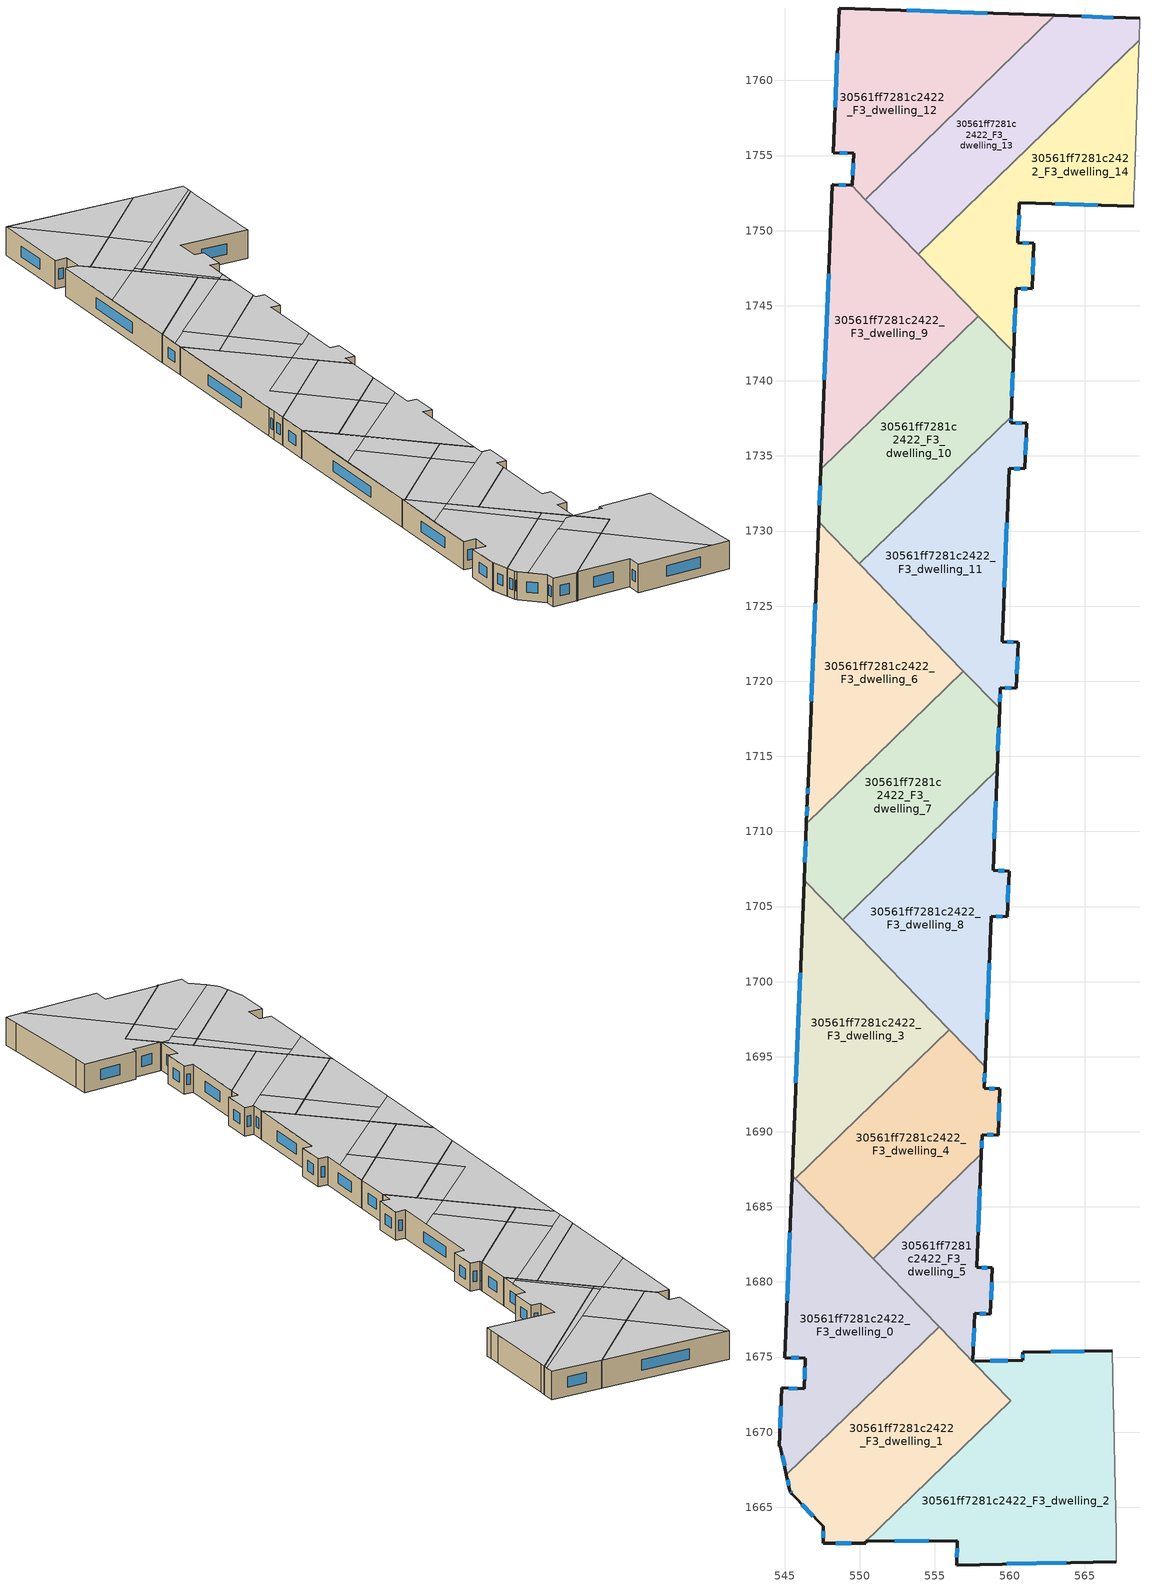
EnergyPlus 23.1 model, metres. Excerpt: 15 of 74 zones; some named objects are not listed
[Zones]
30561ff7281c2422_F3_dwelling_0
 floor to 30561ff7281c2422_F2_dwelling_0 (EU_floor_Construction): 545.51,1687.08 555.29,1677.01 545.13,1667.16 544.71,1669.04 544.65,1669.05 544.8,1672.96 546.31,1672.88 546.38,1674.93 545.03,1674.96 z9
 wall outside (EU_wall_Construction): 545.51,1687.08 545.03,1674.96 546.38,1674.93 546.31,1672.88 544.8,1672.96 544.65,1669.05 544.71,1669.04 545.13,1667.16 z9:12
 wall to 30561ff7281c2422_F3_dwelling_1 (EU_wall_Construction): 545.13,1667.16 555.29,1677.01 z9:12
 wall to 30561ff7281c2422_F3_dwelling_4 (EU_wall_Construction): 550.9,1681.54 545.72,1686.88 z9:12
 wall to 30561ff7281c2422_F3_dwelling_3 (EU_wall_Construction): 545.72,1686.88 545.51,1687.08 z9:12
 wall to 30561ff7281c2422_F3_dwelling_5 (EU_wall_Construction): 555.28,1677.01 550.9,1681.54 z9:12
 window (EU_Window_Construction): 546.36,1674.29 546.34,1673.53 / 545.45,1674.95 545.96,1674.94 / 545.36,1683.28 545.18,1678.76 / 544.84,1668.45 545,1667.75 / 544.75,1671.73 544.7,1670.27 / 545.84,1672.91 545.27,1672.93 z9.94:11.06
 ceiling to 30561ff7281c2422_F4_dwelling_11 (EU_floor_Construction): 554.16,1675.92 547.66,1682.96 545.26,1680.74 545.03,1674.96 546.38,1674.93 546.31,1672.88 544.8,1672.96 544.65,1669.05 544.71,1669.04 545.13,1667.16 z12
 ceiling to 30561ff7281c2422_F4_dwelling_10 (EU_floor_Construction): 555.29,1677.01 548.64,1683.86 547.66,1682.96 554.16,1675.92 z12
 ceiling to 30561ff7281c2422_F4_dwelling_9 (EU_floor_Construction): 548.64,1683.86 545.52,1687.08 545.26,1680.74 z12
30561ff7281c2422_F3_dwelling_1
 floor to 30561ff7281c2422_F2_dwelling_1 (EU_floor_Construction): 555.29,1677.01 560.06,1672.1 550.29,1662.62 547.57,1662.62 547.57,1663.74 545.48,1665.89 545.36,1666.11 545.13,1667.16 z9
 wall outside (EU_wall_Construction): 545.13,1667.16 545.36,1666.11 545.48,1665.89 547.57,1663.74 547.57,1662.62 550.29,1662.62 z9:12
 wall to 30561ff7281c2422_F3_dwelling_2 (EU_wall_Construction): 550.29,1662.62 560.06,1672.1 557.68,1674.55 z9:12
 wall to 30561ff7281c2422_F3_dwelling_5 (EU_wall_Construction): 557.68,1674.55 555.29,1677.01 z9:12
 window (EU_Window_Construction): 547.57,1663.39 547.57,1662.97 / 546.14,1665.22 546.92,1664.41 / 545.4,1666.04 545.44,1665.96 / 545.2,1666.83 545.29,1666.44 / 548.42,1662.62 549.44,1662.62 z9.94:11.06
 ceiling to 30561ff7281c2422_F4_dwelling_13 (EU_floor_Construction): 557.49,1669.6 554.55,1672.78 546.24,1665.11 547.57,1663.74 547.57,1662.62 550.29,1662.62 z12
 ceiling to 30561ff7281c2422_F4_dwelling_11 (EU_floor_Construction): 555.9,1674.03 554.16,1675.92 545.13,1667.16 545.36,1666.11 545.48,1665.89 546.24,1665.11 z12
 ceiling to 30561ff7281c2422_F4_dwelling_10 (EU_floor_Construction): 557.51,1674.72 555.29,1677.01 554.16,1675.92 555.9,1674.03 556.63,1674.7 z12
 ceiling to 30561ff7281c2422_F4_dwelling_12 (EU_floor_Construction): 560.06,1672.1 557.51,1674.72 556.63,1674.7 554.55,1672.78 557.49,1669.6 z12
30561ff7281c2422_F3_dwelling_10
 floor to 30561ff7281c2422_F2_dwelling_10 (EU_floor_Construction): 557.91,1744.31 560.25,1741.89 560.08,1737.62 549.98,1727.81 547.27,1730.61 547.41,1734.13 z9
 wall outside (EU_wall_Construction): 547.41,1734.13 547.27,1730.61 / 560.08,1737.62 560.25,1741.89 z9:12
 wall to 30561ff7281c2422_F3_dwelling_9 (EU_wall_Construction): 557.91,1744.31 547.41,1734.13 z9:12
 wall to 30561ff7281c2422_F3_dwelling_11 (EU_wall_Construction): 549.98,1727.81 560.08,1737.62 z9:12
 wall to 30561ff7281c2422_F3_dwelling_6 (EU_wall_Construction): 547.27,1730.61 549.98,1727.81 z9:12
 wall to 30561ff7281c2422_F3_dwelling_14 (EU_wall_Construction): 560.25,1741.89 557.91,1744.31 z9:12
 window (EU_Window_Construction): 547.36,1733.02 547.31,1731.71 / 560.14,1738.96 560.2,1740.55 z9.94:11.06
 ceiling to 30561ff7281c2422_F4_dwelling_4 (EU_floor_Construction): 560.08,1737.62 560.25,1741.89 559.37,1742.81 549.5,1733.69 552.59,1730.35 z12
 ceiling to 30561ff7281c2422_F4_dwelling_3 (EU_floor_Construction): 559.37,1742.81 557.91,1744.31 547.41,1734.13 547.31,1731.67 z12
 ceiling adiabatic (EU_roof_Construction): 552.59,1730.35 549.5,1733.69 547.31,1731.67 547.27,1730.61 549.98,1727.81 z12
30561ff7281c2422_F3_dwelling_11
 floor to 30561ff7281c2422_F2_dwelling_11 (EU_floor_Construction): 561.13,1737.17 561,1734.13 559.95,1734.17 559.49,1722.63 560.55,1722.59 560.43,1719.54 559.38,1719.58 559.32,1718.19 549.98,1727.81 560.08,1737.62 560.07,1737.22 z9
 wall outside (EU_wall_Construction): 559.32,1718.19 559.38,1719.58 560.43,1719.54 560.55,1722.59 559.49,1722.63 559.95,1734.17 561,1734.13 561.13,1737.17 560.07,1737.22 560.08,1737.62 z9:12
 wall to 30561ff7281c2422_F3_dwelling_7 (EU_wall_Construction): 556.91,1720.67 559.32,1718.19 z9:12
 wall to 30561ff7281c2422_F3_dwelling_6 (EU_wall_Construction): 549.98,1727.81 556.91,1720.67 z9:12
 window (EU_Window_Construction): 560.28,1734.16 560.67,1734.15 / 559.64,1726.25 559.81,1730.56 / 560.22,1722.6 559.82,1722.62 / 560.47,1720.49 560.51,1721.63 / 559.7,1719.56 560.1,1719.55 / 559.34,1718.62 559.36,1719.14 / 560.07,1737.34 560.08,1737.49 / 560.8,1737.19 560.4,1737.2 / 561.04,1735.09 561.09,1736.22 z9.94:11.06
 ceiling to 30561ff7281c2422_F4_dwelling_4 (EU_floor_Construction): 559.65,1726.71 559.95,1734.17 561,1734.13 561.13,1737.17 560.07,1737.22 560.08,1737.62 552.59,1730.35 557.65,1724.86 z12
 ceiling to 30561ff7281c2422_F4_dwelling_6 (EU_floor_Construction): 559.32,1718.19 559.38,1719.58 560.43,1719.54 560.55,1722.59 559.49,1722.63 559.65,1726.71 555.11,1722.52 z12
 ceiling adiabatic (EU_roof_Construction): 557.65,1724.86 552.59,1730.35 549.98,1727.81 555.11,1722.52 z12
30561ff7281c2422_F3_dwelling_12
 floor to 30561ff7281c2422_F2_dwelling_12 (EU_floor_Construction): 563,1764.33 550.38,1752.08 549.46,1753.02 549.51,1753.02 549.6,1755.14 548.25,1755.19 548.64,1764.83 z9
 wall outside (EU_wall_Construction): 563,1764.33 548.64,1764.83 548.25,1755.19 549.6,1755.14 549.51,1753.02 549.46,1753.02 z9:12
 wall to 30561ff7281c2422_F3_dwelling_13 (EU_wall_Construction): 550.38,1752.08 563,1764.33 z9:12
 wall to 30561ff7281c2422_F3_dwelling_9 (EU_wall_Construction): 549.46,1753.02 550.38,1752.08 z9:12
 window (EU_Window_Construction): 558.5,1764.49 553.15,1764.67 / 549.57,1754.48 549.54,1753.68 / 548.67,1755.18 549.18,1755.16 / 548.52,1761.81 548.37,1758.21 z9.94:11.06
 ceiling to 30561ff7281c2422_F4_dwelling_1 (EU_floor_Construction): 555.75,1757.3 548.8,1764.82 548.64,1764.83 548.25,1755.19 549.6,1755.14 549.51,1753.02 549.46,1753.02 550.38,1752.08 z12
 ceiling to 30561ff7281c2422_F4_dwelling_0 (EU_floor_Construction): 563,1764.33 548.8,1764.82 555.75,1757.3 z12
30561ff7281c2422_F3_dwelling_13
 floor to 30561ff7281c2422_F2_dwelling_13 (EU_floor_Construction): 568.65,1764.13 568.61,1762.68 553.92,1748.42 550.38,1752.08 563,1764.33 z9
 wall outside (EU_wall_Construction): 568.65,1764.13 563,1764.33 z9:12
 wall adiabatic (EU_wall_Construction): 568.61,1762.68 568.65,1764.13 z9:12
 wall to 30561ff7281c2422_F3_dwelling_14 (EU_wall_Construction): 553.92,1748.42 568.61,1762.68 z9:12
 wall to 30561ff7281c2422_F3_dwelling_9 (EU_wall_Construction): 550.38,1752.07 553.92,1748.42 z9:12
 window (EU_Window_Construction): 566.88,1764.19 564.77,1764.27 z9.94:11.06
 ceiling to 30561ff7281c2422_F4_dwelling_0 (EU_floor_Construction): 568.62,1763.17 568.65,1764.13 563,1764.33 555.75,1757.3 558.75,1754.05 z12
 ceiling to 30561ff7281c2422_F4_dwelling_1 (EU_floor_Construction): 558.75,1754.05 555.75,1757.3 550.38,1752.08 553.33,1749.03 z12
 ceiling to 30561ff7281c2422_F4_dwelling_2 (EU_floor_Construction): 568.61,1762.68 568.62,1763.17 553.77,1749.44 554.33,1748.83 z12
 ceiling to 30561ff7281c2422_F4_dwelling_3 (EU_floor_Construction): 554.33,1748.83 553.77,1749.44 553.33,1749.03 553.92,1748.42 z12
30561ff7281c2422_F3_dwelling_14
 floor to 30561ff7281c2422_F2_dwelling_14 (EU_floor_Construction): 568.61,1762.68 568.59,1762.05 568.32,1753.72 568.27,1752.26 568.25,1751.62 560.64,1751.87 560.54,1749.2 561.6,1749.16 561.48,1746.12 560.42,1746.16 560.25,1741.89 553.92,1748.42 z9
 wall outside (EU_wall_Construction): 560.25,1741.89 560.42,1746.16 561.48,1746.12 561.6,1749.16 560.54,1749.2 560.64,1751.87 568.25,1751.62 z9:12
 wall adiabatic (EU_wall_Construction): 568.25,1751.62 568.27,1752.26 568.32,1753.72 568.59,1762.05 568.61,1762.68 z9:12
 wall to 30561ff7281c2422_F3_dwelling_9 (EU_wall_Construction): 553.92,1748.42 557.91,1744.31 z9:12
 window (EU_Window_Construction): 563.03,1751.79 565.86,1751.7 / 560.57,1750.04 560.61,1751.04 / 561.27,1749.17 560.87,1749.19 / 561.52,1747.07 561.56,1748.21 / 560.76,1746.15 561.15,1746.13 / 560.31,1743.23 560.37,1744.82 z9.94:11.06
 ceiling to 30561ff7281c2422_F4_dwelling_2 (EU_floor_Construction): 561.48,1746.12 561.6,1749.16 560.54,1749.2 560.64,1751.87 568.25,1751.62 568.27,1752.26 568.32,1753.72 568.59,1762.05 568.61,1762.68 554.33,1748.83 559.65,1743.07 560.32,1743.69 560.42,1746.16 z12
 ceiling to 30561ff7281c2422_F4_dwelling_4 (EU_floor_Construction): 560.25,1741.89 560.32,1743.69 559.37,1742.81 z12
 ceiling to 30561ff7281c2422_F4_dwelling_3 (EU_floor_Construction): 559.65,1743.07 554.33,1748.83 553.92,1748.42 559.37,1742.81 z12
30561ff7281c2422_F3_dwelling_2
 floor to 30561ff7281c2422_F2_dwelling_2 (EU_floor_Construction): 566.83,1675.42 566.86,1673.79 567.07,1663.21 567.1,1661.38 556.46,1661.16 556.5,1662.77 550.41,1662.73 550.41,1662.62 550.29,1662.62 560.06,1672.1 557.68,1674.55 557.68,1674.72 560.86,1674.79 560.85,1675.31 z9
 wall outside (EU_wall_Construction): 550.29,1662.62 550.41,1662.62 550.41,1662.73 556.5,1662.77 556.46,1661.16 567.1,1661.38 / 566.83,1675.42 560.85,1675.31 560.86,1674.79 557.68,1674.72 z9:12
 wall to 30561ff7281c2422_F3_dwelling_5 (EU_wall_Construction): 557.68,1674.72 557.68,1674.55 z9:12
 wall adiabatic (EU_wall_Construction): 567.1,1661.38 567.07,1663.21 566.86,1673.79 566.83,1675.42 z9:12
 window (EU_Window_Construction): 556.49,1662.26 556.47,1661.66 / 552.32,1662.74 554.59,1662.76 / 559.87,1674.77 558.68,1674.74 / 560.86,1675.15 560.86,1674.95 / 564.96,1675.39 562.73,1675.34 / 559.79,1661.23 563.76,1661.31 z9.94:11.06
 ceiling to 30561ff7281c2422_F4_dwelling_12 (EU_floor_Construction): 567.1,1661.38 567.07,1663.21 566.86,1673.79 566.83,1675.42 560.85,1675.31 560.86,1674.79 557.68,1674.72 557.68,1674.55 560.06,1672.1 557.49,1669.6 565.12,1661.34 z12
 ceiling to 30561ff7281c2422_F4_dwelling_13 (EU_floor_Construction): 565.12,1661.34 557.49,1669.6 550.29,1662.62 550.41,1662.62 550.41,1662.73 556.5,1662.77 556.46,1661.16 z12
30561ff7281c2422_F3_dwelling_3
 floor to 30561ff7281c2422_F2_dwelling_3 (EU_floor_Construction): 546.3,1706.75 555.95,1696.81 545.72,1686.88 545.51,1687.08 z9
 wall outside (EU_wall_Construction): 546.3,1706.75 545.51,1687.08 z9:12
 wall to 30561ff7281c2422_F3_dwelling_4 (EU_wall_Construction): 545.72,1686.88 555.95,1696.81 z9:12
 wall to 30561ff7281c2422_F3_dwelling_8 (EU_wall_Construction): 555.95,1696.81 548.87,1704.11 z9:12
 wall to 30561ff7281c2422_F3_dwelling_7 (EU_wall_Construction): 548.87,1704.11 546.3,1706.75 z9:12
 window (EU_Window_Construction): 546.06,1700.59 545.76,1693.25 z9.94:11.06
 ceiling to 30561ff7281c2422_F4_dwelling_9 (EU_floor_Construction): 553.27,1694.2 548.15,1699.74 545.94,1697.7 545.51,1687.08 545.72,1686.88 z12
 ceiling to 30561ff7281c2422_F4_dwelling_7 (EU_floor_Construction): 550.76,1702.16 546.3,1706.75 545.94,1697.7 z12
 ceiling to 30561ff7281c2422_F4_dwelling_8 (EU_floor_Construction): 555.95,1696.81 550.76,1702.16 548.15,1699.74 553.27,1694.2 z12
30561ff7281c2422_F3_dwelling_4
 floor to 30561ff7281c2422_F2_dwelling_4 (EU_floor_Construction): 558.35,1694.34 558.29,1692.89 559.34,1692.85 559.21,1689.78 558.16,1689.82 558.11,1688.54 550.9,1681.54 545.72,1686.88 555.95,1696.81 z9
 wall outside (EU_wall_Construction): 558.11,1688.54 558.16,1689.82 559.21,1689.78 559.34,1692.85 558.29,1692.89 558.35,1694.34 z9:12
 wall to 30561ff7281c2422_F3_dwelling_5 (EU_wall_Construction): 550.9,1681.54 558.11,1688.54 z9:12
 wall to 30561ff7281c2422_F3_dwelling_8 (EU_wall_Construction): 558.35,1694.34 555.95,1696.81 z9:12
 window (EU_Window_Construction): 559.25,1690.74 559.3,1691.89 / 558.49,1689.81 558.88,1689.79 / 558.13,1688.94 558.15,1689.42 / 558.31,1693.34 558.33,1693.89 / 559.01,1692.86 558.62,1692.88 z9.94:11.06
 ceiling to 30561ff7281c2422_F4_dwelling_8 (EU_floor_Construction): 558.41,1692.89 558.29,1692.89 558.35,1694.34 555.95,1696.81 553.27,1694.2 556.29,1690.93 z12
 ceiling to 30561ff7281c2422_F4_dwelling_9 (EU_floor_Construction): 556.29,1690.93 553.27,1694.2 545.72,1686.88 548.64,1683.86 z12
 ceiling to 30561ff7281c2422_F4_dwelling_10 (EU_floor_Construction): 558.11,1688.54 558.16,1689.82 559.21,1689.78 559.34,1692.85 558.41,1692.89 548.64,1683.86 550.9,1681.54 z12
30561ff7281c2422_F3_dwelling_5
 floor to 30561ff7281c2422_F2_dwelling_5 (EU_floor_Construction): 558.11,1688.54 557.8,1680.97 558.84,1680.93 558.71,1677.86 557.66,1677.9 557.54,1674.72 557.68,1674.72 557.68,1674.55 550.9,1681.54 z9
 wall outside (EU_wall_Construction): 557.68,1674.72 557.54,1674.72 557.66,1677.9 558.71,1677.86 558.84,1680.93 557.8,1680.97 558.11,1688.54 z9:12
 window (EU_Window_Construction): 558.51,1680.95 558.12,1680.96 / 558.75,1678.82 558.8,1679.97 / 557.99,1677.89 558.38,1677.87 / 557.57,1675.72 557.62,1676.9 / 557.64,1674.72 557.58,1674.72 / 557.9,1683.35 558.01,1686.17 z9.94:11.06
 ceiling to 30561ff7281c2422_F4_dwelling_10 (EU_floor_Construction): 557.54,1674.72 557.66,1677.9 558.71,1677.86 558.84,1680.93 557.8,1680.97 558.11,1688.54 550.9,1681.54 557.51,1674.72 z12
 ceiling to 30561ff7281c2422_F4_dwelling_12 (EU_floor_Construction): 557.68,1674.55 557.68,1674.72 557.62,1674.72 557.51,1674.72 z12
30561ff7281c2422_F3_dwelling_6
 floor to 30561ff7281c2422_F2_dwelling_6 (EU_floor_Construction): 547.27,1730.61 556.91,1720.67 546.45,1710.52 546.52,1712.17 546.57,1713.22 z9
 wall outside (EU_wall_Construction): 547.27,1730.61 546.57,1713.22 546.52,1712.17 546.45,1710.52 z9:12
 wall to 30561ff7281c2422_F3_dwelling_7 (EU_wall_Construction): 546.45,1710.52 556.91,1720.67 z9:12
 window (EU_Window_Construction): 546.5,1711.65 546.48,1711.04 / 546.55,1712.89 546.54,1712.5 / 547.05,1725.16 546.79,1718.67 z9.94:11.06
 ceiling to 30561ff7281c2422_F4_dwelling_6 (EU_floor_Construction): 556.91,1720.67 555.11,1722.52 548.83,1716.71 550.72,1714.66 z12
 ceiling adiabatic (EU_roof_Construction): 550.72,1714.66 548.83,1716.71 555.11,1722.52 547.27,1730.61 546.57,1713.22 546.52,1712.17 546.45,1710.52 z12
30561ff7281c2422_F3_dwelling_7
 floor to 30561ff7281c2422_F2_dwelling_7 (EU_floor_Construction): 556.91,1720.67 559.32,1718.19 559.16,1714.09 548.87,1704.11 546.3,1706.75 546.45,1710.52 z9
 wall outside (EU_wall_Construction): 546.45,1710.52 546.3,1706.75 / 559.16,1714.09 559.32,1718.19 z9:12
 wall to 30561ff7281c2422_F3_dwelling_8 (EU_wall_Construction): 548.87,1704.11 559.16,1714.09 z9:12
 window (EU_Window_Construction): 546.41,1709.34 546.35,1707.93 / 559.21,1715.38 559.27,1716.9 z9.94:11.06
 ceiling to 30561ff7281c2422_F4_dwelling_7 (EU_floor_Construction): 554.98,1710.04 550.72,1714.66 546.45,1710.52 546.3,1706.75 548.87,1704.11 z12
 ceiling to 30561ff7281c2422_F4_dwelling_6 (EU_floor_Construction): 559.15,1714.09 559.32,1718.19 556.91,1720.67 550.72,1714.66 554.98,1710.04 z12
30561ff7281c2422_F3_dwelling_8
 floor to 30561ff7281c2422_F2_dwelling_8 (EU_floor_Construction): 559.16,1714.09 558.89,1707.4 559.95,1707.36 559.83,1704.32 558.77,1704.36 558.35,1694.34 548.87,1704.11 z9
 wall outside (EU_wall_Construction): 558.35,1694.34 558.77,1704.36 559.83,1704.32 559.95,1707.36 558.89,1707.4 559.16,1714.09 z9:12
 window (EU_Window_Construction): 559.1,1704.35 559.5,1704.33 / 558.48,1697.48 558.64,1701.22 / 558.97,1709.5 559.07,1711.99 / 559.61,1707.37 559.22,1707.39 / 559.87,1705.27 559.91,1706.4 z9.94:11.06
 ceiling to 30561ff7281c2422_F4_dwelling_8 (EU_floor_Construction): 558.35,1694.34 558.77,1704.36 559.83,1704.32 559.95,1707.36 558.89,1707.4 558.98,1709.75 550.76,1702.16 z12
 ceiling to 30561ff7281c2422_F4_dwelling_7 (EU_floor_Construction): 556.97,1707.9 554.98,1710.04 548.87,1704.11 550.76,1702.16 z12
 ceiling to 30561ff7281c2422_F4_dwelling_6 (EU_floor_Construction): 558.98,1709.75 559.15,1714.09 554.98,1710.04 556.97,1707.9 z12
30561ff7281c2422_F3_dwelling_9
 floor to 30561ff7281c2422_F2_dwelling_9 (EU_floor_Construction): 549.46,1753.02 557.91,1744.31 547.41,1734.13 548.17,1753.07 548.23,1753.07 z9
 wall outside (EU_wall_Construction): 549.46,1753.02 548.23,1753.07 548.17,1753.07 547.41,1734.13 z9:12
 window (EU_Window_Construction): 547.93,1747.13 547.65,1740.07 / 549.07,1753.03 548.62,1753.05 z9.94:11.06
 ceiling to 30561ff7281c2422_F4_dwelling_3 (EU_floor_Construction): 557.91,1744.31 553.33,1749.03 547.8,1743.93 547.41,1734.13 z12
 ceiling to 30561ff7281c2422_F4_dwelling_1 (EU_floor_Construction): 553.33,1749.03 549.46,1753.02 548.23,1753.07 548.17,1753.07 547.8,1743.93 z12
[Building]
EU S2 Campaign: North Axis=0; Terrain=City; Solar Distribution=FullExterior
[Site:Location]
Vienna: Latitude=48; Longitude=16.5; Time Zone=1; Elevation=183
[SizingPeriod:WeatherFileDays]
AnnualSizingPeriod: Begin Month=1; Begin Day of Month=1; End Month=12; End Day of Month=31; Day of Week for Start Day=Monday; Use Weather File Daylight Saving Period=No; Use Weather File Rain and Snow Indicators=No
[MATERIAL]
EU_InternalMass_Material: Roughness=MediumRough; Thickness=0.1; Conductivity=1; Density=1800; Specific Heat=900; Thermal Absorptance=0.9; Solar Absorptance=0.7; Visible Absorptance=0.7
[MATERIAL:NOMASS] Roughness=MediumRough; Thermal Absorptance=0.9; Solar Absorptance=0.7; Visible Absorptance=0.7
Name | Thermal Resistance
EU_wall_NoMass | 0.914258
EU_roof_NoMass | 0.954009
EU_floor_NoMass | 1.09711
[WINDOWMATERIAL:SIMPLEGLAZINGSYSTEM]
EU_Window_SimpleGlazing: UFactor=2.09642; Solar Heat Gain Coefficient=0.65; Visible Transmittance=0.65
[CONSTRUCTION]
EU_wall_Construction: EU_wall_NoMass
EU_roof_Construction: EU_roof_NoMass
EU_floor_Construction: EU_floor_NoMass
EU_Window_Construction: EU_Window_SimpleGlazing
EU_InternalMass_Construction: EU_InternalMass_Material
[ZONE] Type=1; Multiplier=1; Ceiling Height=autocalculate; Floor Area=autocalculate; Part of Total Floor Area=Yes
Name | Volume
30561ff7281c2422_F3_dwelling_0 | 302.723
30561ff7281c2422_F3_dwelling_1 | 302.768
30561ff7281c2422_F3_dwelling_10 | 302.752
30561ff7281c2422_F3_dwelling_11 | 302.75
30561ff7281c2422_F3_dwelling_12 | 302.731
30561ff7281c2422_F3_dwelling_13 | 302.722
30561ff7281c2422_F3_dwelling_14 | 302.727
30561ff7281c2422_F3_dwelling_2 | 452.045
30561ff7281c2422_F3_dwelling_3 | 302.711
30561ff7281c2422_F3_dwelling_4; 30561ff7281c2422_F3_dwelling_8; 30561ff7281c2422_F3_dwelling_9 | 302.73
30561ff7281c2422_F3_dwelling_5 | 153.407
30561ff7281c2422_F3_dwelling_6 | 302.718
30561ff7281c2422_F3_dwelling_7 | 302.72
[INTERNALMASS] Construction=EU_InternalMass_Construction
Name | Zone or ZoneList | Surface Area
30561ff7281c2422_F3_dwelling_0_EU_InternalMass | 30561ff7281c2422_F3_dwelling_0 | 100.907
30561ff7281c2422_F3_dwelling_1_EU_InternalMass | 30561ff7281c2422_F3_dwelling_1 | 100.922
30561ff7281c2422_F3_dwelling_2_EU_InternalMass | 30561ff7281c2422_F3_dwelling_2 | 150.683
30561ff7281c2422_F3_dwelling_3_EU_InternalMass | 30561ff7281c2422_F3_dwelling_3 | 100.904
30561ff7281c2422_F3_dwelling_4_EU_InternalMass | 30561ff7281c2422_F3_dwelling_4 | 100.909
30561ff7281c2422_F3_dwelling_5_EU_InternalMass | 30561ff7281c2422_F3_dwelling_5 | 51.1359
30561ff7281c2422_F3_dwelling_6_EU_InternalMass | 30561ff7281c2422_F3_dwelling_6 | 100.906
30561ff7281c2422_F3_dwelling_7_EU_InternalMass | 30561ff7281c2422_F3_dwelling_7 | 100.907
30561ff7281c2422_F3_dwelling_8_EU_InternalMass | 30561ff7281c2422_F3_dwelling_8 | 100.91
30561ff7281c2422_F3_dwelling_9_EU_InternalMass | 30561ff7281c2422_F3_dwelling_9 | 100.91
30561ff7281c2422_F3_dwelling_10_EU_InternalMass | 30561ff7281c2422_F3_dwelling_10 | 100.918
30561ff7281c2422_F3_dwelling_11_EU_InternalMass | 30561ff7281c2422_F3_dwelling_11 | 100.916
30561ff7281c2422_F3_dwelling_12_EU_InternalMass | 30561ff7281c2422_F3_dwelling_12 | 100.91
30561ff7281c2422_F3_dwelling_13_EU_InternalMass | 30561ff7281c2422_F3_dwelling_13 | 100.907
30561ff7281c2422_F3_dwelling_14_EU_InternalMass | 30561ff7281c2422_F3_dwelling_14 | 100.908
[OTHEREQUIPMENT] Fuel Type=Electricity; Design Level Calculation Method=Watts/Area; Power per Zone Floor Area=1; Fraction Latent=0; Fraction Radiant=0; Fraction Lost=0; Carbon Dioxide Generation Rate=0; EndUse Subcategory=EU_Step8_InternalGains
Name | Zone or ZoneList or Space or SpaceList | Schedule
EU_Step8_InternalGain_30561ff7281c2422_F3_dwelling_0_f000 | 30561ff7281c2422_F3_dwelling_0 | EU_Step8_GainSchedule_30561ff7281c2422_F3_dwelling_0_f000
EU_Step8_InternalGain_30561ff7281c2422_F3_dwelling_1_f000 | 30561ff7281c2422_F3_dwelling_1 | EU_Step8_GainSchedule_30561ff7281c2422_F3_dwelling_1_f000
EU_Step8_InternalGain_30561ff7281c2422_F3_dwelling_2_f000 | 30561ff7281c2422_F3_dwelling_2 | EU_Step8_GainSchedule_30561ff7281c2422_F3_dwelling_2_f000
EU_Step8_InternalGain_30561ff7281c2422_F3_dwelling_3_f000 | 30561ff7281c2422_F3_dwelling_3 | EU_Step8_GainSchedule_30561ff7281c2422_F3_dwelling_3_f000
EU_Step8_InternalGain_30561ff7281c2422_F3_dwelling_4_f000 | 30561ff7281c2422_F3_dwelling_4 | EU_Step8_GainSchedule_30561ff7281c2422_F3_dwelling_4_f000
EU_Step8_InternalGain_30561ff7281c2422_F3_dwelling_5_f000 | 30561ff7281c2422_F3_dwelling_5 | EU_Step8_GainSchedule_30561ff7281c2422_F3_dwelling_5_f000
EU_Step8_InternalGain_30561ff7281c2422_F3_dwelling_6_f000 | 30561ff7281c2422_F3_dwelling_6 | EU_Step8_GainSchedule_30561ff7281c2422_F3_dwelling_6_f000
EU_Step8_InternalGain_30561ff7281c2422_F3_dwelling_7_f000 | 30561ff7281c2422_F3_dwelling_7 | EU_Step8_GainSchedule_30561ff7281c2422_F3_dwelling_7_f000
EU_Step8_InternalGain_30561ff7281c2422_F3_dwelling_8_f000 | 30561ff7281c2422_F3_dwelling_8 | EU_Step8_GainSchedule_30561ff7281c2422_F3_dwelling_8_f000
EU_Step8_InternalGain_30561ff7281c2422_F3_dwelling_9_f000 | 30561ff7281c2422_F3_dwelling_9 | EU_Step8_GainSchedule_30561ff7281c2422_F3_dwelling_9_f000
EU_Step8_InternalGain_30561ff7281c2422_F3_dwelling_10_f000 | 30561ff7281c2422_F3_dwelling_10 | EU_Step8_GainSchedule_30561ff7281c2422_F3_dwelling_10_f000
EU_Step8_InternalGain_30561ff7281c2422_F3_dwelling_11_f000 | 30561ff7281c2422_F3_dwelling_11 | EU_Step8_GainSchedule_30561ff7281c2422_F3_dwelling_11_f000
EU_Step8_InternalGain_30561ff7281c2422_F3_dwelling_12_f000 | 30561ff7281c2422_F3_dwelling_12 | EU_Step8_GainSchedule_30561ff7281c2422_F3_dwelling_12_f000
EU_Step8_InternalGain_30561ff7281c2422_F3_dwelling_13_f000 | 30561ff7281c2422_F3_dwelling_13 | EU_Step8_GainSchedule_30561ff7281c2422_F3_dwelling_13_f000
EU_Step8_InternalGain_30561ff7281c2422_F3_dwelling_14_f000 | 30561ff7281c2422_F3_dwelling_14 | EU_Step8_GainSchedule_30561ff7281c2422_F3_dwelling_14_f000
[ZONEVENTILATION:DESIGNFLOWRATE] Schedule=EU_AlwaysOn; Design Flow Rate Calculation Method=AirChanges/Hour; Air Changes per Hour=0.546891; Ventilation Type=Natural; Fan Pressure Rise=0; Fan Total Efficiency=1; Constant Term Coefficient=1; Temperature Term Coefficient=0; Velocity Term Coefficient=0; Velocity Squared Term Coefficient=0; Minimum Indoor Temperature=-100; Maximum Indoor Temperature=100; Delta Temperature=-100; Minimum Outdoor Temperature=-100; Maximum Outdoor Temperature=100; Maximum Wind Speed=40
Name | Zone or ZoneList or Space or SpaceList
EU_ConstantAir_30561ff7281c2422_F3_dwelling_0 | 30561ff7281c2422_F3_dwelling_0
EU_ConstantAir_30561ff7281c2422_F3_dwelling_1 | 30561ff7281c2422_F3_dwelling_1
EU_ConstantAir_30561ff7281c2422_F3_dwelling_2 | 30561ff7281c2422_F3_dwelling_2
EU_ConstantAir_30561ff7281c2422_F3_dwelling_3 | 30561ff7281c2422_F3_dwelling_3
EU_ConstantAir_30561ff7281c2422_F3_dwelling_4 | 30561ff7281c2422_F3_dwelling_4
EU_ConstantAir_30561ff7281c2422_F3_dwelling_5 | 30561ff7281c2422_F3_dwelling_5
EU_ConstantAir_30561ff7281c2422_F3_dwelling_6 | 30561ff7281c2422_F3_dwelling_6
EU_ConstantAir_30561ff7281c2422_F3_dwelling_7 | 30561ff7281c2422_F3_dwelling_7
EU_ConstantAir_30561ff7281c2422_F3_dwelling_8 | 30561ff7281c2422_F3_dwelling_8
EU_ConstantAir_30561ff7281c2422_F3_dwelling_9 | 30561ff7281c2422_F3_dwelling_9
EU_ConstantAir_30561ff7281c2422_F3_dwelling_10 | 30561ff7281c2422_F3_dwelling_10
EU_ConstantAir_30561ff7281c2422_F3_dwelling_11 | 30561ff7281c2422_F3_dwelling_11
EU_ConstantAir_30561ff7281c2422_F3_dwelling_12 | 30561ff7281c2422_F3_dwelling_12
EU_ConstantAir_30561ff7281c2422_F3_dwelling_13 | 30561ff7281c2422_F3_dwelling_13
EU_ConstantAir_30561ff7281c2422_F3_dwelling_14 | 30561ff7281c2422_F3_dwelling_14
[HVACTEMPLATE:ZONE:IDEALLOADSAIRSYSTEM] System Availability Schedule=EU_AlwaysOn; Maximum Heating Supply Air Temperature=50; Minimum Cooling Supply Air Temperature=13; Maximum Heating Supply Air Humidity Ratio=0.0156; Minimum Cooling Supply Air Humidity Ratio=0.0077; Heating Limit=NoLimit; Cooling Limit=NoLimit; Heating Availability Schedule=EU_AlwaysOn; Cooling Availability Schedule=EU_CoolingOff; Dehumidification Control Type=ConstantSensibleHeatRatio; Cooling Sensible Heat Ratio=0.7; Dehumidification Setpoint=60; Humidification Control Type=None; Humidification Setpoint=30; Outdoor Air Method=None; Outdoor Air Flow Rate per Person=0.00944; Outdoor Air Flow Rate per Zone Floor Area=0; Outdoor Air Flow Rate per Zone=0; Demand Controlled Ventilation Type=None; Outdoor Air Economizer Type=NoEconomizer; Heat Recovery Type=None; Sensible Heat Recovery Effectiveness=0.7; Latent Heat Recovery Effectiveness=0.65
Name | Template Thermostat
30561ff7281c2422_F3_dwelling_0 | EU_HeatOnly_30561ff7281c2422_F3_dwelling_0
30561ff7281c2422_F3_dwelling_1 | EU_HeatOnly_30561ff7281c2422_F3_dwelling_1
30561ff7281c2422_F3_dwelling_2 | EU_HeatOnly_30561ff7281c2422_F3_dwelling_2
30561ff7281c2422_F3_dwelling_3 | EU_HeatOnly_30561ff7281c2422_F3_dwelling_3
30561ff7281c2422_F3_dwelling_4 | EU_HeatOnly_30561ff7281c2422_F3_dwelling_4
30561ff7281c2422_F3_dwelling_5 | EU_HeatOnly_30561ff7281c2422_F3_dwelling_5
30561ff7281c2422_F3_dwelling_6 | EU_HeatOnly_30561ff7281c2422_F3_dwelling_6
30561ff7281c2422_F3_dwelling_7 | EU_HeatOnly_30561ff7281c2422_F3_dwelling_7
30561ff7281c2422_F3_dwelling_8 | EU_HeatOnly_30561ff7281c2422_F3_dwelling_8
30561ff7281c2422_F3_dwelling_9 | EU_HeatOnly_30561ff7281c2422_F3_dwelling_9
30561ff7281c2422_F3_dwelling_10 | EU_HeatOnly_30561ff7281c2422_F3_dwelling_10
30561ff7281c2422_F3_dwelling_11 | EU_HeatOnly_30561ff7281c2422_F3_dwelling_11
30561ff7281c2422_F3_dwelling_12 | EU_HeatOnly_30561ff7281c2422_F3_dwelling_12
30561ff7281c2422_F3_dwelling_13 | EU_HeatOnly_30561ff7281c2422_F3_dwelling_13
30561ff7281c2422_F3_dwelling_14 | EU_HeatOnly_30561ff7281c2422_F3_dwelling_14
[SIZING:ZONE] Zone Cooling Design Supply Air Temperature Input Method=SupplyAirTemperature; Zone Cooling Design Supply Air Temperature=13; Zone Heating Design Supply Air Temperature Input Method=SupplyAirTemperature; Zone Heating Design Supply Air Temperature=50; Zone Cooling Design Supply Air Humidity Ratio=0.008; Zone Heating Design Supply Air Humidity Ratio=0.008; Cooling Design Air Flow Method=DesignDay; Cooling Design Air Flow Rate=0; Cooling Minimum Air Flow per Zone Floor Area=0.000762; Cooling Minimum Air Flow=0; Cooling Minimum Air Flow Fraction=0.2; Heating Design Air Flow Method=DesignDay; Heating Design Air Flow Rate=0; Heating Maximum Air Flow per Zone Floor Area=0.002032; Heating Maximum Air Flow=0.141576; Heating Maximum Air Flow Fraction=0.3; Account for Dedicated Outdoor Air System=No; Dedicated Outdoor Air System Control Strategy=NeutralSupplyAir; Dedicated Outdoor Air Low Setpoint Temperature for Design=autosize; Dedicated Outdoor Air High Setpoint Temperature for Design=autosize; Zone Load Sizing Method=Sensible Load Only No Latent Load; Zone Latent Cooling Design Supply Air Humidity Ratio Input Method=HumidityRatioDifference; Zone Cooling Design Supply Air Humidity Ratio Difference=0.005; Zone Latent Heating Design Supply Air Humidity Ratio Input Method=HumidityRatioDifference; Zone Humidification Design Supply Air Humidity Ratio Difference=0.005
30561ff7281c2422_F3_dwelling_0; 30561ff7281c2422_F3_dwelling_1; 30561ff7281c2422_F3_dwelling_2; 30561ff7281c2422_F3_dwelling_3; 30561ff7281c2422_F3_dwelling_4; 30561ff7281c2422_F3_dwelling_5; 30561ff7281c2422_F3_dwelling_6; 30561ff7281c2422_F3_dwelling_7; 30561ff7281c2422_F3_dwelling_8; 30561ff7281c2422_F3_dwelling_9; 30561ff7281c2422_F3_dwelling_10; 30561ff7281c2422_F3_dwelling_11; 30561ff7281c2422_F3_dwelling_12; 30561ff7281c2422_F3_dwelling_13; 30561ff7281c2422_F3_dwelling_14
[SCHEDULE:CONSTANT]
Name | Hourly Value
EU_AlwaysOn | 1
EU_CoolingOff | 0
[SCHEDULE:FILE] Column Number=1; Rows to Skip at Top=0; Number of Hours of Data=8760; Column Separator=Comma; Interpolate to Timestep=No; Minutes per Item=60; Adjust Schedule for Daylight Savings=Yes
Name | File
EU_Step8_GainSchedule_30561ff7281c2422_F3_dwelling_0_f000 | ../../schedules/30561ff7281c2422/30561ff7281c2422_F3_dwelling_0_f000_gain.csv
EU_Step8_GainSchedule_30561ff7281c2422_F3_dwelling_1_f000 | ../../schedules/30561ff7281c2422/30561ff7281c2422_F3_dwelling_1_f000_gain.csv
EU_Step8_GainSchedule_30561ff7281c2422_F3_dwelling_2_f000 | ../../schedules/30561ff7281c2422/30561ff7281c2422_F3_dwelling_2_f000_gain.csv
EU_Step8_GainSchedule_30561ff7281c2422_F3_dwelling_3_f000 | ../../schedules/30561ff7281c2422/30561ff7281c2422_F3_dwelling_3_f000_gain.csv
EU_Step8_GainSchedule_30561ff7281c2422_F3_dwelling_4_f000 | ../../schedules/30561ff7281c2422/30561ff7281c2422_F3_dwelling_4_f000_gain.csv
EU_Step8_GainSchedule_30561ff7281c2422_F3_dwelling_5_f000 | ../../schedules/30561ff7281c2422/30561ff7281c2422_F3_dwelling_5_f000_gain.csv
EU_Step8_GainSchedule_30561ff7281c2422_F3_dwelling_6_f000 | ../../schedules/30561ff7281c2422/30561ff7281c2422_F3_dwelling_6_f000_gain.csv
EU_Step8_GainSchedule_30561ff7281c2422_F3_dwelling_7_f000 | ../../schedules/30561ff7281c2422/30561ff7281c2422_F3_dwelling_7_f000_gain.csv
EU_Step8_GainSchedule_30561ff7281c2422_F3_dwelling_8_f000 | ../../schedules/30561ff7281c2422/30561ff7281c2422_F3_dwelling_8_f000_gain.csv
EU_Step8_GainSchedule_30561ff7281c2422_F3_dwelling_9_f000 | ../../schedules/30561ff7281c2422/30561ff7281c2422_F3_dwelling_9_f000_gain.csv
EU_Step8_GainSchedule_30561ff7281c2422_F3_dwelling_10_f000 | ../../schedules/30561ff7281c2422/30561ff7281c2422_F3_dwelling_10_f000_gain.csv
EU_Step8_GainSchedule_30561ff7281c2422_F3_dwelling_11_f000 | ../../schedules/30561ff7281c2422/30561ff7281c2422_F3_dwelling_11_f000_gain.csv
EU_Step8_GainSchedule_30561ff7281c2422_F3_dwelling_12_f000 | ../../schedules/30561ff7281c2422/30561ff7281c2422_F3_dwelling_12_f000_gain.csv
EU_Step8_GainSchedule_30561ff7281c2422_F3_dwelling_13_f000 | ../../schedules/30561ff7281c2422/30561ff7281c2422_F3_dwelling_13_f000_gain.csv
EU_Step8_GainSchedule_30561ff7281c2422_F3_dwelling_14_f000 | ../../schedules/30561ff7281c2422/30561ff7281c2422_F3_dwelling_14_f000_gain.csv
